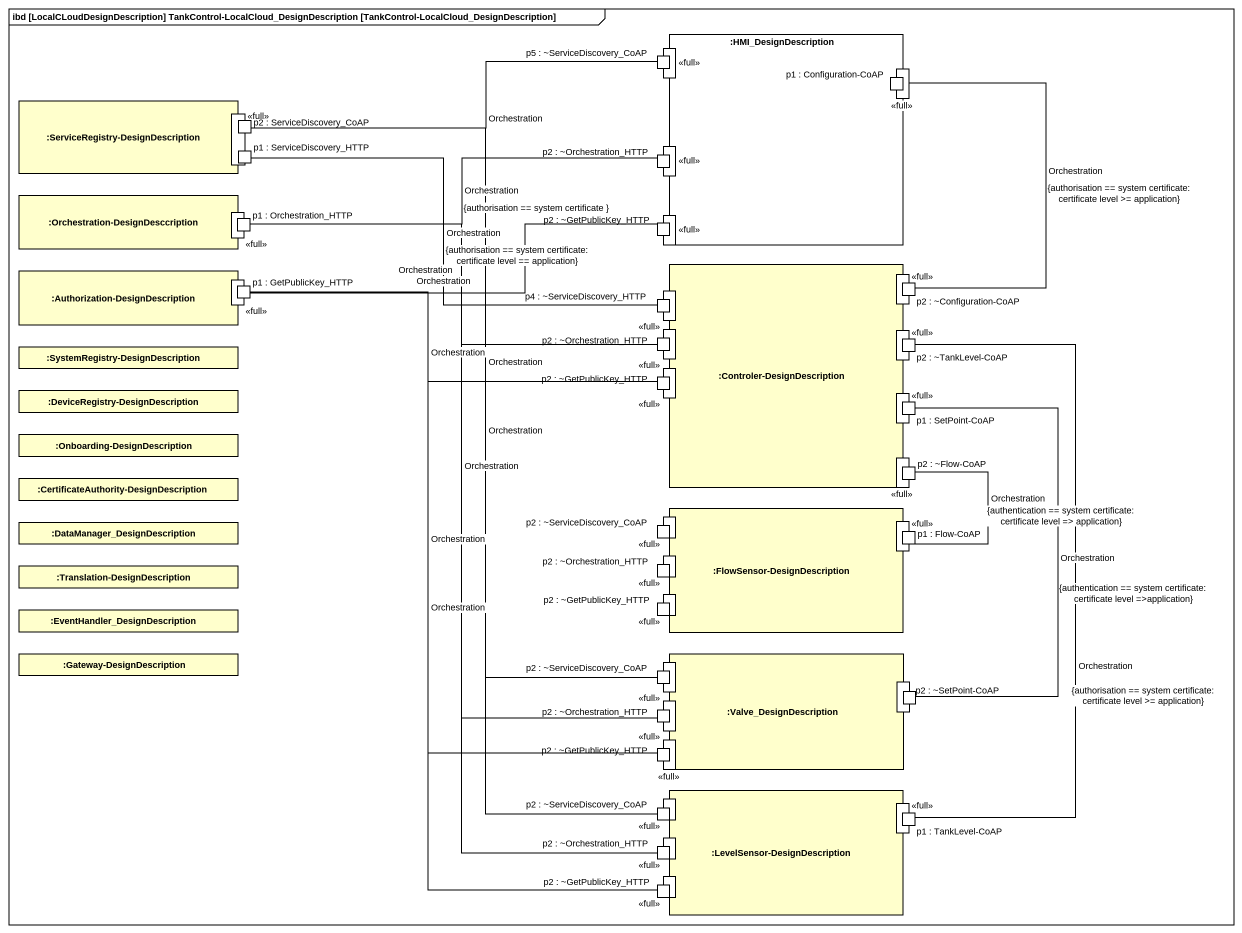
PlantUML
@startuml
mainframe ibd [LocalCLoudDesignDescription] TankControl-LocalCloud_DesignDescription [TankControl-LocalCloud_DesignDescription]
rectangle ":HMI_DesignDescription" as HMI_DesignDescription {
  port "<<full>>" as full
  port "<<full>>" as full_2
  port "p1 : Configuration-CoAP" as p1_Configuration_CoAP
  port "<<full>>" as full_4
  port "<<full>>" as full_6
}
rectangle "p5 : ~ServiceDiscovery_CoAP" as p5_ServiceDiscovery_CoAP
rectangle ":ServiceRegistry-DesignDescription" as ServiceRegistry {
  port "<<full>>" as full_3
}
rectangle "p1 : ServiceDiscovery_HTTP" as p1_ServiceDiscovery_HTTP
rectangle "p2 : ServiceDiscovery_CoAP" as p2_ServiceDiscovery_CoAP
rectangle "p2 : ~Orchestration_HTTP" as p2_Orchestration_HTTP
rectangle ":Orchestration-DesignDesccription" as Orchestration {
  port "<<full>>" as full_5
}
rectangle "p1 : Orchestration_HTTP" as p1_Orchestration_HTTP
rectangle "p2 : ~GetPublicKey_HTTP" as p2_GetPublicKey_HTTP
rectangle ":Controler-DesignDescription" as Controler_DesignDescription {
  port "<<full>>" as full_8
  port "<<full>>" as full_9
  port "<<full>>" as full_10
  port "<<full>>" as full_11
  port "<<full>>" as full_12
  port "<<full>>" as full_13
  port "<<full>>" as full_14
}
rectangle ":Authorization-DesignDescription" as Authorization {
  port "<<full>>" as full_7
}
rectangle "p1 : GetPublicKey_HTTP" as p1_GetPublicKey_HTTP
rectangle "p4 : ~ServiceDiscovery_HTTP" as p4_ServiceDiscovery_HTTP
rectangle "p2 : ~Configuration-CoAP" as p2_Configuration_CoAP
rectangle "p2 : ~Orchestration_HTTP" as p2_Orchestration_HTTP_2
rectangle "p2 : ~TankLevel-CoAP" as p2_TankLevel_CoAP
rectangle ":SystemRegistry-DesignDescription" as SystemRegistry
rectangle "p2 : ~GetPublicKey_HTTP" as p2_GetPublicKey_HTTP_2
rectangle ":DeviceRegistry-DesignDescription" as DeviceRegistry
rectangle "p1 : SetPoint-CoAP" as p1_SetPoint_CoAP
rectangle ":Onboarding-DesignDescription" as Onboarding_DesignDescription
rectangle ":CertificateAuthority-DesignDescription" as CertificateAuthority
rectangle "p2 : ~Flow-CoAP" as p2_Flow_CoAP
rectangle ":DataManager_DesignDescription" as DataManager
rectangle "p2 : ~ServiceDiscovery_CoAP" as p2_ServiceDiscovery_CoAP_2
rectangle ":FlowSensor-DesignDescription" as FlowSensor_DesignDescription {
  port "<<full>>" as full_15
  port "<<full>>" as full_16
  port "<<full>>" as full_17
  port "<<full>>" as full_18
}
rectangle "p1 : Flow-CoAP" as p1_Flow_CoAP
rectangle ":Translation-DesignDescription" as Translation
rectangle "p2 : ~Orchestration_HTTP" as p2_Orchestration_HTTP_3
rectangle ":EventHandler_DesignDescription" as EventHandler
rectangle "p2 : ~GetPublicKey_HTTP" as p2_GetPublicKey_HTTP_3
rectangle ":Gateway-DesignDescription" as Gateway_DesignDescription
rectangle ":Valve_DesignDescription" as Valve_DesignDescription {
  port "<<full>>" as full_19
  port " " as port1
  port "<<full>>" as full_20
  port "<<full>>" as full_21
}
rectangle "p2 : ~ServiceDiscovery_CoAP" as p2_ServiceDiscovery_CoAP_3
rectangle "p2 : ~SetPoint-CoAP" as p2_SetPoint_CoAP
rectangle "p2 : ~Orchestration_HTTP" as p2_Orchestration_HTTP_4
rectangle "p2 : ~GetPublicKey_HTTP" as p2_GetPublicKey_HTTP_4
rectangle "p2 : ~ServiceDiscovery_CoAP" as p2_ServiceDiscovery_CoAP_4
rectangle ":LevelSensor-DesignDescription" as LevelSensor {
  port "<<full>>" as full_22
  port "<<full>>" as full_23
  port "<<full>>" as full_24
  port "<<full>>" as full_25
}
rectangle "p2 : ~Orchestration_HTTP" as p2_Orchestration_HTTP_5
rectangle "p1 : TankLevel-CoAP" as p1_TankLevel_CoAP
rectangle "p2 : ~GetPublicKey_HTTP" as p2_GetPublicKey_HTTP_5
p5_ServiceDiscovery_CoAP -left- p2_ServiceDiscovery_CoAP : Orchestration
p1_Configuration_CoAP -- p2_Configuration_CoAP : Orchestration\n{authorisation == system certificate: certificate level >= application}
p2_Orchestration_HTTP -left- p1_Orchestration_HTTP : Orchestration\n{authorisation == system certificate }
p2_GetPublicKey_HTTP -left- p1_GetPublicKey_HTTP : Orchestration
p4_ServiceDiscovery_HTTP -left- p1_ServiceDiscovery_HTTP : Orchestration\n{authorisation == system certificate: certificate level == application}
p2_Orchestration_HTTP_2 -left- p1_Orchestration_HTTP : Orchestration
p2_GetPublicKey_HTTP_2 -left- p1_GetPublicKey_HTTP : Orchestration
p1_SetPoint_CoAP -- p2_SetPoint_CoAP : Orchestration\n{authentication == system certificate: certificate level =>application}
p1_Flow_CoAP -up- p2_Flow_CoAP : Orchestration\n{authentication == system certificate: certificate level => application}
p2_ServiceDiscovery_CoAP_3 -up- p2_ServiceDiscovery_CoAP : Orchestration
p2_Orchestration_HTTP_4 -up- p1_Orchestration_HTTP : Orchestration
p2_GetPublicKey_HTTP_4 -up- p1_GetPublicKey_HTTP : Orchestration
p2_ServiceDiscovery_CoAP_4 -up- p2_ServiceDiscovery_CoAP : Orchestration
p2_Orchestration_HTTP_5 -up- p1_Orchestration_HTTP
p1_TankLevel_CoAP -up- p2_TankLevel_CoAP : Orchestration\n{authorisation == system certificate: certificate level >= application}
p2_GetPublicKey_HTTP_5 -up- p1_GetPublicKey_HTTP : Orchestration
@enduml
